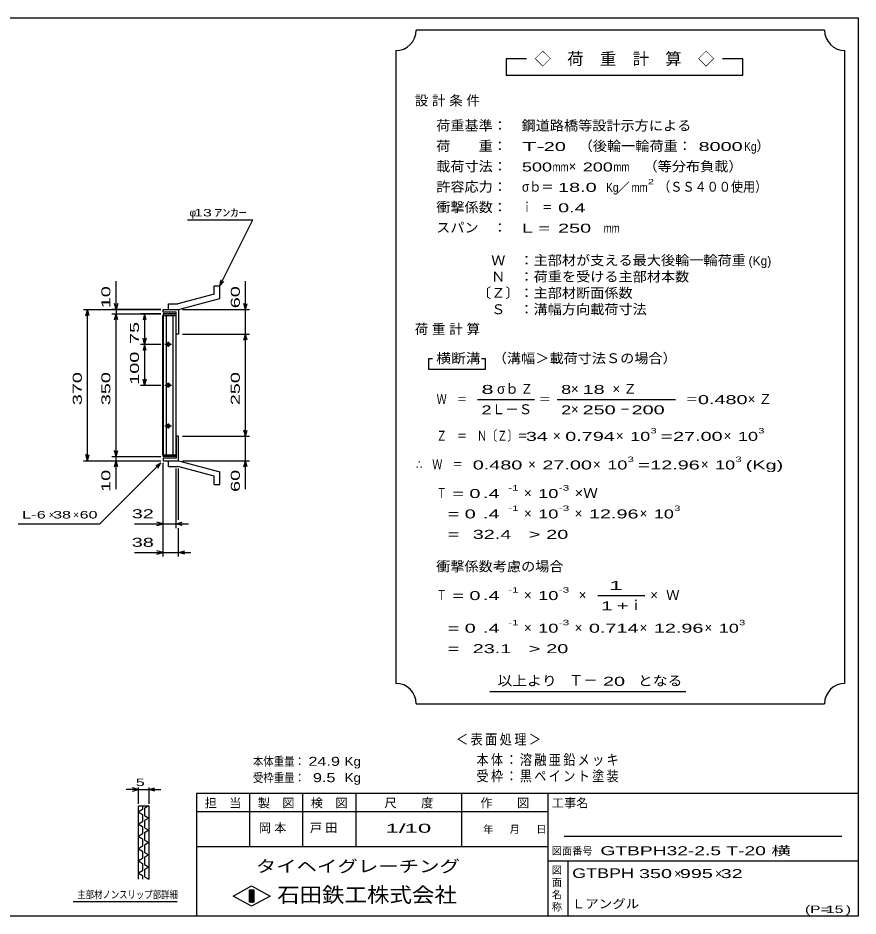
# Model space of a CAD drawing. Units: millimetres, scale not verified. Extents: x -1820 to 1731, y -1282 to 1054.
# Drawn here: x -326 to 1731, y -1146 to 1054 of the extents above; entities that cross this region are included whole.
import ezdxf
from ezdxf.enums import TextEntityAlignment as Align

# ---------------------------------------------------------------- set-up
doc = ezdxf.new("R2010")
doc.units = ezdxf.units.MM
doc.header["$LTSCALE"] = 10
for name, color, linetype, lineweight in [('0_2', 150, 'Continuous', 25), ('16', 3, 'Continuous', 25), ('19', 6, 'Continuous', 25), ('22', 4, 'Continuous', 25), ('24', 2, 'Continuous', 25)]:
    doc.layers.add(name, color=color, linetype=linetype, lineweight=lineweight)
doc.styles.add('ベクトル', font='')
doc.styles.get('ベクトル').set_extended_font_data('ベクトル')

msp = doc.modelspace()

# ---------------------------------------------------------------- linework, layer by layer
at = {"layer": '0_2'}
for p, q in [((-1729, 1053.5), (1731, 1053.5)), ((1731, 1053.5), (1731, -1146.5)), ((1731, -846.5), (111, -846.5)), ((111, -846.5), (111, -1146.5)), ((241, -846.5), (241, -976.5)), ((371, -976.5), (371, -846.5)), ((501, -846.5), (501, -976.5)), ((761, -976.5), (761, -846.5)), ((971, -846.5), (971, -1146.5)), ((971, -891.5), (111, -891.5)), ((1691, -951.5), (1011, -951.5)), ((111, -976.5), (971, -976.5)), ((971, -1011.5), (1731, -1011.5)), ((1021, -1146.5), (1021, -1011.5)), ((201, -1097.5), (246, -1072.5)), ((246, -1072.5), (291, -1097.5)), ((246, -1122.5), (201, -1097.5)), ((241, -1082.5), (251, -1082.5)), ((241, -1112.5), (241, -1082.5)), ((241, -1082.5), (243, -1082.5)), ((243, -1082.5), (243, -1112.5)), ((245, -1112.5), (245, -1082.5)), ((245, -1082.5), (247, -1082.5)), ((291, -1097.5), (246, -1122.5)), ((247, -1082.5), (247, -1112.5)), ((249, -1112.5), (249, -1082.5)), ((249, -1082.5), (251, -1082.5)), ((251, -1082.5), (251, -1112.5)), ((251, -1082.5), (251, -1112.5)), ((251, -1112.5), (241, -1112.5)), ((243, -1112.5), (245, -1112.5)), ((247, -1112.5), (249, -1112.5)), ((1731, -1146.5), (-1729, -1146.5))]:
    msp.add_line(p, q, dxfattribs=at)
at = {"layer": '0_2', "color": 4}
for p, q in [((-31, -836.5), (-46, -832.5)), ((-31, -871.5), (-31, -831.5)), ((-6, -831.5), (-6, -871.5)), ((-6, -836.5), (9, -832.5)), ((-31, -836.5), (-61, -836.5)), ((-46, -840.5), (-31, -836.5)), ((-31, -836.5), (-6, -836.5)), ((9, -840.5), (-6, -836.5)), ((-6, -836.5), (24, -836.5)), ((-31, -876.5), (-6, -876.5)), ((-31, -1056.5), (-31, -876.5)), ((-21, -876.5), (-21, -885.5)), ((-6, -876.5), (-16, -882.5)), ((-6, -876.5), (-6, -1056.5)), ((-21, -885.5), (-31, -891.5)), ((-31, -891.5), (-21, -897.5)), ((-21, -897.5), (-21, -915.5)), ((-16, -882.5), (-16, -900.5)), ((-16, -900.5), (-6, -906.5)), ((-21, -915.5), (-31, -921.5)), ((-31, -921.5), (-21, -927.5)), ((-6, -906.5), (-16, -912.5)), ((-16, -912.5), (-16, -930.5)), ((-21, -945.5), (-31, -951.5)), ((-21, -927.5), (-21, -945.5)), ((-16, -930.5), (-6, -936.5)), ((-6, -936.5), (-16, -942.5)), ((-16, -942.5), (-16, -960.5)), ((-31, -951.5), (-21, -957.5)), ((-21, -957.5), (-21, -975.5)), ((-16, -960.5), (-6, -966.5)), ((-6, -966.5), (-16, -972.5)), ((-21, -975.5), (-31, -981.5)), ((-31, -981.5), (-21, -987.5)), ((-21, -987.5), (-21, -1005.5)), ((-16, -972.5), (-16, -990.5)), ((-21, -1005.5), (-31, -1011.5)), ((-31, -1011.5), (-21, -1017.5)), ((-16, -990.5), (-6, -996.5)), ((-6, -996.5), (-16, -1002.5)), ((-16, -1002.5), (-16, -1020.5)), ((-21, -1017.5), (-21, -1035.5)), ((-16, -1020.5), (-6, -1026.5)), ((-6, -1026.5), (-16, -1032.5)), ((-16, -1032.5), (-16, -1050.5)), ((-21, -1035.5), (-31, -1041.5)), ((-31, -1041.5), (-21, -1047.5)), ((-21, -1047.5), (-21, -1056.5)), ((-16, -1050.5), (-6, -1056.5)), ((64, -1111.5), (-191, -1111.5))]:
    msp.add_line(p, q, dxfattribs=at)
at = {"layer": '16'}
for p, q in [((28.3, -16.5), (28.3, 324.5)), ((28.3, 324.5), (29, 324.5)), ((61, 329), (29, 329)), ((29, 329), (29, 324.5)), ((29, 324.5), (61, 324.5)), ((29, 324.5), (29, -16.5)), ((61, 324.5), (29, 324.5)), ((36.5, 324.5), (36.5, -16.5)), ((53.5, -16.5), (53.5, 324.5)), ((61, 324.5), (61, 329)), ((61, -16.5), (61, 324.5)), ((33.5, 254), (49.5, 254)), ((43.5, 257), (39.5, 257)), ((39.5, 251), (43.5, 251)), ((41.5, 260), (41.5, 248)), ((33.5, 154), (49.5, 154)), ((43.5, 157), (39.5, 157)), ((41.5, 160), (41.5, 148)), ((39.5, 151), (43.5, 151)), ((33.5, 54), (49.5, 54)), ((43.5, 57), (39.5, 57)), ((39.5, 51), (43.5, 51)), ((41.5, 60), (41.5, 48)), ((29, -16.5), (28.3, -16.5)), ((29, -16.5), (61, -16.5)), ((29, -21), (29, -16.5)), ((29, -16.5), (61, -16.5)), ((61, -21), (29, -21)), ((61, -16.5), (61, -21))]:
    msp.add_line(p, q, dxfattribs=at)
for centre, radius, start, end in [((39.5, 254), 3, 90, 270), ((41.5, 254), 4, 46.6, 133.4), ((41.5, 254), 4, 226.6, 313.4), ((43.5, 254), 3, 270, 90), ((39.5, 154), 3, 90, 270), ((41.5, 154), 4, 46.6, 133.4), ((43.5, 154), 3, 270, 90), ((41.5, 154), 4, 226.6, 313.4), ((39.5, 54), 3, 90, 270), ((41.5, 54), 4, 46.6, 133.4), ((41.5, 54), 4, 226.6, 313.4), ((43.5, 54), 3, 270, 90)]:
    msp.add_arc(centre, radius, start, end, dxfattribs=at)
at = {"layer": '19'}
for p, q in [((154, 397), (168, 397)), ((154, 377), (154, 397)), ((168, 366), (168, 397)), ((154, 377), (65, 353)), ((42, 353), (65, 353)), ((42, 339), (42, 353)), ((67, 339), (168, 366)), ((29, 333), (29, 339)), ((29, 339), (66, 339)), ((61, 333), (29, 333)), ((42, 339), (67, 339)), ((61, 279), (61, 333)), ((66, 339), (67, 338)), ((67, 338), (67, 279)), ((67, 279), (61, 279)), ((67, 29), (61, 29)), ((61, 29), (61, -25)), ((67, -30), (67, 29)), ((29, -25), (29, -31)), ((61, -25), (29, -25)), ((29, -31), (66, -31)), ((42, -31), (67, -31)), ((42, -45), (42, -31)), ((66, -31), (67, -30)), ((67, -31), (168, -58)), ((42, -45), (65, -45)), ((154, -69), (65, -45)), ((168, -89), (168, -58)), ((154, -89), (154, -69)), ((154, -89), (168, -89))]:
    msp.add_line(p, q, dxfattribs=at)
at = {"layer": '22'}
for p, q in [((89, 559), (249, 559)), ((168, 397), (249, 559)), ((-86, 339), (-86, 409)), ((168, 397), (171, 411.6)), ((168, 397), (178, 408)), ((231, 339), (231, 409)), ((-86, 339), (-90, 354)), ((-82, 354), (-86, 339)), ((231, 339), (227, 354)), ((231, 339), (235, 354)), ((-166, 339), (24, 339)), ((-160, 324), (-156, 339)), ((-152, 324), (-156, 339)), ((-156, -31), (-156, 339)), ((24, 339), (-96, 339)), ((-86, 339), (-86, 329)), ((77, 339), (241, 339)), ((231, 279), (231, 339)), ((-96, 329), (24, 329)), ((-90, 314), (-86, 329)), ((-82, 314), (-86, 329)), ((-86, -21), (-86, 329)), ((24, 329), (-26, 329)), ((-16, 329), (-20, 314)), ((-12, 314), (-16, 329)), ((-16, 329), (-16, 254)), ((-16, 254), (-20, 269)), ((-12, 269), (-16, 254)), ((77, 279), (241, 279)), ((227, 264), (231, 279)), ((235, 264), (231, 279)), ((231, 29), (231, 279)), ((-26, 254), (24, 254)), ((-16, 254), (-20, 239)), ((-12, 239), (-16, 254)), ((-16, 254), (-16, 154)), ((-26, 154), (24, 154)), ((-16, 154), (-20, 169)), ((-12, 169), (-16, 154)), ((231, 29), (227, 44)), ((231, 29), (235, 44)), ((77, 29), (241, 29)), ((231, -31), (231, 29)), ((-156, -31), (-160, -16)), ((-156, -31), (-152, -16)), ((-96, -21), (24, -21)), ((-86, -21), (-90, -6)), ((-86, -21), (-82, -6)), ((-86, -31), (-86, -21)), ((-166, -31), (24, -31)), ((-126, -186), (24, -36)), ((-96, -31), (24, -31)), ((-90, -46), (-86, -31)), ((-82, -46), (-86, -31)), ((-86, -101), (-86, -31)), ((11, -44), (24, -36)), ((16, -49), (24, -36)), ((29, -196), (29, -36)), ((29, -266), (29, -36)), ((77, -31), (241, -31)), ((227, -46), (231, -31)), ((235, -46), (231, -31)), ((231, -101), (231, -31)), ((61, -196), (61, -50)), ((67, -176), (67, -50)), ((-326, -186), (-126, -186)), ((-41, -186), (29, -186)), ((29, -186), (14, -182)), ((14, -190), (29, -186)), ((29, -186), (61, -186)), ((61, -186), (76, -182)), ((76, -190), (61, -186)), ((61, -186), (91, -186)), ((67, -266), (67, -196)), ((-41, -256), (29, -256)), ((29, -256), (14, -252)), ((14, -260), (29, -256)), ((29, -256), (67, -256)), ((67, -256), (82, -252)), ((82, -260), (67, -256)), ((67, -256), (97, -256))]:
    msp.add_line(p, q, dxfattribs=at)
at = {"layer": '24', "color": 4}
for p, q in [((1649, 1023.5), (649, 1023.5)), ((599, 973.5), (599, -576.5)), ((1699, -576.5), (1699, 973.5)), ((919, 953.5), (869, 953.5)), ((869, 953.5), (869, 913.5)), ((1449, 953.5), (1399, 953.5)), ((1449, 913.5), (1449, 953.5)), ((869, 913.5), (1449, 913.5)), ((689, 218.5), (679, 218.5)), ((679, 218.5), (679, 193.5)), ((819, 218.5), (809, 218.5)), ((819, 193.5), (819, 218.5)), ((679, 193.5), (819, 193.5)), ((799, 118.5), (939, 118.5)), ((994, 118.5), (1284, 118.5)), ((1094, -361.5), (1209, -361.5)), ((829, -596.5), (1309, -596.5)), ((649, -626.5), (1649, -626.5))]:
    msp.add_line(p, q, dxfattribs=at)
for centre, start, end in [((599, 1023.5), 270, 0), ((1699, 1023.5), 180, 270), ((599, -626.5), 0, 90), ((1699, -626.5), 90, 180)]:
    msp.add_arc(centre, 50, start, end, dxfattribs=at)

# ---------------------------------------------------------------- texts
at = {"layer": '0_2', "color": 2, "style": 'ベクトル'}
for s, width, p in [(' 5 ', 1.6, (-48.5, -819)), ('主部材ノンスリップ部詳細', 0.8, (-181, -1094))]:
    msp.add_text(s, height=18.33, dxfattribs=dict(at, width=width)).set_placement(p, align=Align.MIDDLE_LEFT)
at = {"layer": '0_2', "style": 'ベクトル'}
for s, height, p in [('担\u3000当', 21.99, (131, -869.5)), ('製\u3000図', 21.99, (261, -869.5)), ('検\u3000図', 21.99, (391, -869.5)), ('尺\u3000\u3000度', 21.99, (571, -869.5)), ('作\u3000\u3000図', 21.99, (806, -869.5)), ('工事名', 21.99, (981, -869.5)), ('年', 18.3, (813, -934)), ('月', 18.3, (878, -934)), ('日', 18.3, (943, -934)), ('図面番号', 18.33, (981, -987)), ('図', 18.3, (981, -1034)), ('面', 18.3, (981, -1064)), ('名', 18.3, (981, -1094)), ('称', 18.3, (981, -1124))]:
    msp.add_text(s, height=height, dxfattribs=at).set_placement(p, align=Align.MIDDLE_LEFT)
at = {"layer": '0_2', "color": 222, "style": 'ベクトル'}
for s, height, width, p in [('タイヘイグレーチング', 29.33, 1.25, (256, -1024.5)), ('石田鉄工株式会社', 36.66, 1.1, (308.5, -1094.5))]:
    msp.add_text(s, height=height, dxfattribs=dict(at, width=width)).set_placement(p, align=Align.MIDDLE_LEFT)
at = {"layer": '22', "color": 2, "style": 'ベクトル'}
for s, height, p in [('φ', 18.3, (94, 576.5)), ('×', 18.3, (-251, -163.5)), ('×', 18.3, (-191, -163.5)), ('×', 22, (1281, -1042.5)), ('×', 22, (1381, -1042.5))]:
    msp.add_text(s, height=height, dxfattribs=at).set_placement(p, align=Align.MIDDLE_LEFT)
for s, height, width, p in [(' 13 ', 18.33, 1.6, (94, 576.5)), ('ｱﾝｶｰ', 18.33, 1.6, (154, 576.5)), (' 32 ', 21.99, 1.65, (-61, -161)), ('L-', 18.33, 1.6, (-316, -163.5)), (' 6 ', 18.33, 1.6, (-291, -163.5)), (' 38 ', 18.33, 1.6, (-251, -163.5)), (' 60 ', 18.33, 1.6, (-186, -163.5)), (' 38 ', 21.99, 1.65, (-61, -231)), ('本体重量：', 21.99, 0.85, (249, -767.5)), (' 24.9', 21.99, 1.35, (374, -767.5)), ('Kg', 21.99, 1.1, (474, -767.5)), ('受枠重量：', 21.99, 0.85, (249, -807.5)), ('  9.5', 21.99, 1.35, (374, -807.5)), ('Kg', 21.99, 1.1, (474, -807.5)), ('1/', 21.99, 2, (574, -931.5)), (' 10 ', 21.99, 2, (604, -931.5)), ('GTBPH32-2.5 T-20 横            ', 21.99, 1.6, (1100, -986.5)), ('GTBPH', 23.46, 1.4, (1031, -1041.5)), (' 350 ', 21.99, 1.65, (1181, -1042.5)), (' 995 ', 21.99, 1.65, (1281, -1042.5)), (' 32 ', 21.99, 1.65, (1381, -1042.5)), ('Ｌアングル', 21.99, 1.1, (1030, -1116.5)), ('(P=', 18.33, 1.55, (1601, -1130)), (' 15 ', 18.33, 1.6, (1641, -1130)), (')', 18.3, 1.6, (1701, -1130))]:
    msp.add_text(s, height=height, dxfattribs=dict(at, width=width)).set_placement(p, align=Align.MIDDLE_LEFT)
at = {"layer": '22', "color": 2, "style": 'ベクトル', "width": 1.65}
for s, p in [(' 10 ', (-111, 329)), (' 60 ', (206, 329)), (' 75 ', (-41, 241.5)), (' 100 ', (-41, 141.5)), (' 370 ', (-181, 91.5)), (' 350 ', (-111, 91.5)), (' 250 ', (206, 91.5)), (' 10 ', (-111, -121)), (' 60 ', (206, -121))]:
    msp.add_text(s, height=21.99, rotation=90, dxfattribs=at).set_placement(p, align=Align.MIDDLE_LEFT)
at = {"layer": '22', "color": 2, "attachment_point": 4, "style": 'ベクトル'}
for s, insert, char_height in [('\\T1.2;\\W0.85;＜表面処理＞', (746.5, -715), 25.66), ('\\T1.19;\\W0.85;本体：溶融亜鉛メッキ', (796.5, -765), 25.66), ('\\T1.19;\\W0.85;受枠：黒ペイント塗装', (796.5, -805), 25.66), ('\\T1.25;岡本\u3000', (263.5, -931.5), 21.99), ('\\T1.25;戸田\u3000', (388.5, -931.5), 21.99)]:
    msp.add_mtext(s, dxfattribs=dict(at, insert=insert, char_height=char_height))
at = {"layer": '24', "style": 'ベクトル'}
for s, height, p in [('◇\u3000荷\u3000重\u3000計\u3000算\u3000◇', 29.33, (939, 953.5)), ('）', 24.2, (1482, 740)), ('×', 24.2, (1022, 690)), ('／', 22, (1141.5, 638.5)), ('(Kg)', 21.99, (1463, 458.5)), ('σｂ', 24.19, (847, 145)), ('×', 24.2, (1028, 145)), ('Ｌ－Ｓ', 24.19, (834, 95)), ('×', 24.2, (1028, 95)), ('×', 24.2, (984, 30)), ('×', 24.2, (1138, 30)), ('×', 24.2, (1402, 30)), ('×', 24.2, (923, -40)), ('×', 24.2, (1082, -40)), ('×', 24.2, (1346, -40)), ('×', 24.2, (913, -110)), ('×', 24.2, (913, -160)), ('×', 24.2, (1037, -160)), ('×', 24.2, (1196, -160)), ('Ｗ', 24.2, (1261, -360)), ('×', 24.2, (913, -360)), ('×', 24.2, (1047, -360)), ('ｉ', 24.2, (1170.5, -385)), ('×', 24.2, (1222, -360)), ('×', 24.2, (913, -440)), ('×', 24.2, (1037, -440)), ('×', 24.2, (1196, -440)), ('×', 24.2, (1355, -440)), ('Ｔ－', 25.66, (1023, -569))]:
    msp.add_text(s, height=height, dxfattribs=at).set_placement(p, align=Align.MIDDLE_LEFT)
for s, height, width, p in [('荷重基準：\u3000', 24.19, 1.05, (698, 790)), ('鋼道路橋等設計示方による', 24.19, 1.05, (907, 790)), ('荷\u3000\u3000重：\u3000', 24.19, 1.05, (698, 740)), ('T-', 21.99, 2, (908, 738.5)), (' 20 ', 21.99, 1.65, (948, 738.5)), ('（後輪一輪荷重：', 24.19, 1.05, (1047, 740)), (' 8000', 21.99, 1.65, (1327, 738.5)), ('Kg', 21.99, 0.85, (1452, 738.5)), ('載荷寸法：\u3000', 24.19, 1.05, (698, 690)), ('\u3000（等分布負載）', 24.19, 1.05, (1171, 690)), ('500', 21.99, 1.5, (908, 688.5)), ('mm', 21.99, 0.8, (983, 688.5)), ('200', 21.99, 1.5, (1057, 688.5)), ('mm', 21.99, 0.8, (1132, 688.5)), ('許容応力：\u3000', 24.19, 1.05, (698, 640)), ('σｂ＝', 24.19, 0.9, (908, 640)), (' 18.0', 21.99, 1.65, (983, 638.5)), ('Kg', 21.99, 0.85, (1114, 638.5)), ('mm', 21.99, 0.8, (1176.5, 638.5)), ('2', 13.2, 1.5, (1216.5, 652.5)), ('（ＳＳ４００使用）', 24.19, 0.9, (1241.5, 640)), ('衝撃係数：\u3000', 24.19, 1.05, (698, 590)), ('ｉ\u3000＝', 24.19, 0.75, (908, 590)), (' 0.4', 21.99, 1.65, (983, 588.5)), ('スパン\u3000：\u3000', 24.19, 1.05, (698, 540)), ('L =', 21.99, 1.65, (908, 538.5)), (' 250 ', 21.99, 1.65, (983, 538.5)), ('mm', 21.99, 0.8, (1108, 538.5)), ('\u3000Ｗ\u3000：主部材が支える最大後輪一輪荷重', 24.19, 1.05, (798, 460)), ('\u3000Ｎ\u3000：荷重を受ける主部材本数', 24.19, 1.05, (798, 420)), ('〔Ｚ〕：主部材断面係数', 24.19, 1.05, (798, 380)), ('\u3000Ｓ\u3000：溝幅方向載荷寸法', 24.19, 1.05, (798, 340)), ('横断溝', 24.19, 1.1, (698, 220)), ('\u3000（溝幅＞載荷寸法Ｓの場合）', 24.19, 1.05, (802, 220)), ('8', 22, 1.8, (809, 143.5)), ('Ｚ', 24.2, 0.9, (905, 145)), ('8', 22, 1.5, (1004, 143.5)), (' 18 ', 21.99, 1.65, (1043, 143.5)), ('Ｗ\u3000＝', 24.19, 0.75, (699, 120)), ('＝', 24.2, 0.9, (949, 120)), ('＝', 24.2, 0.9, (1309, 120)), ('0.480', 21.99, 1.65, (1339, 118.5)), ('2', 22, 1.5, (809, 93.5)), ('2', 22, 1.5, (1004, 93.5)), (' 250 ', 21.99, 1.65, (1043, 93.5)), ('－', 24.2, 0.75, (1148, 95)), (' 200 ', 21.99, 1.65, (1163, 93.5)), ('Ｚ\u3000＝\u3000Ｎ〔Ｚ〕＝', 24.19, 0.75, (699, 30)), ('3', 13.2, 1.5, (1223, 42.5)), ('3', 13.2, 1.5, (1487, 42.5)), (' 34 ', 21.99, 1.65, (904, 28.5)), ('0.794', 21.99, 1.65, (1014, 28.5)), ('10', 21.99, 1.5, (1173, 28.5)), ('=', 22, 1.7, (1248, 28.5)), ('27.00', 21.99, 1.65, (1278, 28.5)), ('10', 21.99, 1.5, (1437, 28.5)), ('3', 13.2, 1.5, (1167, -27.5)), ('3', 13.2, 1.5, (1431, -27.5)), ('∴\u3000Ｗ\u3000＝', 24.19, 0.75, (649, -40)), (' 0.480', 21.99, 1.65, (774, -41.5)), ('27.00', 21.99, 1.65, (958, -41.5)), ('10', 21.99, 1.5, (1117, -41.5)), ('=', 22, 1.7, (1192, -41.5)), ('12.96', 21.99, 1.65, (1222, -41.5)), ('10', 21.99, 1.5, (1381, -41.5)), ('(Kg)', 21.99, 1.65, (1456, -41.5)), ('Ｔ', 24.2, 0.75, (699, -110)), (' = 0', 21.99, 1.65, (724, -111.5)), (' .4 ', 21.99, 1.65, (799, -111.5)), ('-1', 13.2, 1.65, (874, -97.5)), ('10', 21.99, 1.5, (948, -111.5)), ('-3', 13.2, 1.65, (998, -97.5)), ('×Ｗ', 24.19, 1.1, (1037, -110)), ('  = 0', 21.99, 1.65, (699, -161.5)), (' .4 ', 21.99, 1.65, (799, -161.5)), ('-1', 13.2, 1.65, (874, -147.5)), ('10', 21.99, 1.5, (948, -161.5)), ('-3', 13.2, 1.65, (998, -147.5)), ('12.96', 21.99, 1.65, (1072, -161.5)), ('10', 21.99, 1.5, (1231, -161.5)), ('3', 13.2, 1.5, (1281, -147.5)), ('  =', 21.99, 1.65, (699, -211.5)), (' 32.4', 21.99, 1.65, (774, -211.5)), ('>', 22, 1.7, (924, -211.5)), (' 20 ', 21.99, 1.65, (954, -211.5)), ('衝撃係数考慮の場合', 24.19, 1.05, (698, -290)), ('Ｔ', 24.2, 0.75, (699, -360)), (' = 0', 21.99, 1.65, (724, -361.5)), (' .4 ', 21.99, 1.65, (799, -361.5)), ('-1', 13.2, 1.65, (874, -347.5)), ('10', 21.99, 1.5, (948, -361.5)), ('-3', 13.2, 1.65, (998, -347.5)), ('  = 0', 21.99, 1.65, (699, -441.5)), (' .4 ', 21.99, 1.65, (799, -441.5)), ('-1', 13.2, 1.65, (874, -427.5)), ('10', 21.99, 1.5, (948, -441.5)), ('-3', 13.2, 1.65, (998, -427.5)), ('0.714', 21.99, 1.65, (1072, -441.5)), ('12.96', 21.99, 1.65, (1231, -441.5)), ('10', 21.99, 1.5, (1390, -441.5)), ('3', 13.2, 1.5, (1440, -427.5)), (' 23.1', 21.99, 1.65, (774, -491.5)), ('>', 22, 1.7, (924, -491.5)), (' 20 ', 21.99, 1.65, (954, -491.5)), ('  =', 21.99, 1.65, (699, -491.5)), ('以上より\u3000', 24.19, 1.1, (848, -570)), (' 20 ', 21.99, 1.65, (1093, -571.5)), ('となる', 24.19, 1.1, (1192, -570))]:
    msp.add_text(s, height=height, dxfattribs=dict(at, width=width)).set_placement(p, align=Align.MIDDLE_LEFT)
at = {"layer": '24', "attachment_point": 4, "style": 'ベクトル'}
for s, insert, char_height in [('\\T1.28;設計条件', (645.5, 850), 24.19), ('\\T1.28;荷重計算', (645.5, 290), 24.19), ('\\T1.42;×Ｚ', (1129.5, 145), 24.19), ('\\T1.42;×Ｚ', (1460.5, 120), 24.19), ('\\T1.25;\\W2;\\~1\\~', (1101.5, -336.5), 21.99), ('\\T1.33;\\W1.75;1+', (1101.5, -386.5), 21.99)]:
    msp.add_mtext(s, dxfattribs=dict(at, insert=insert, char_height=char_height))

doc.saveas('drawing.dxf')
